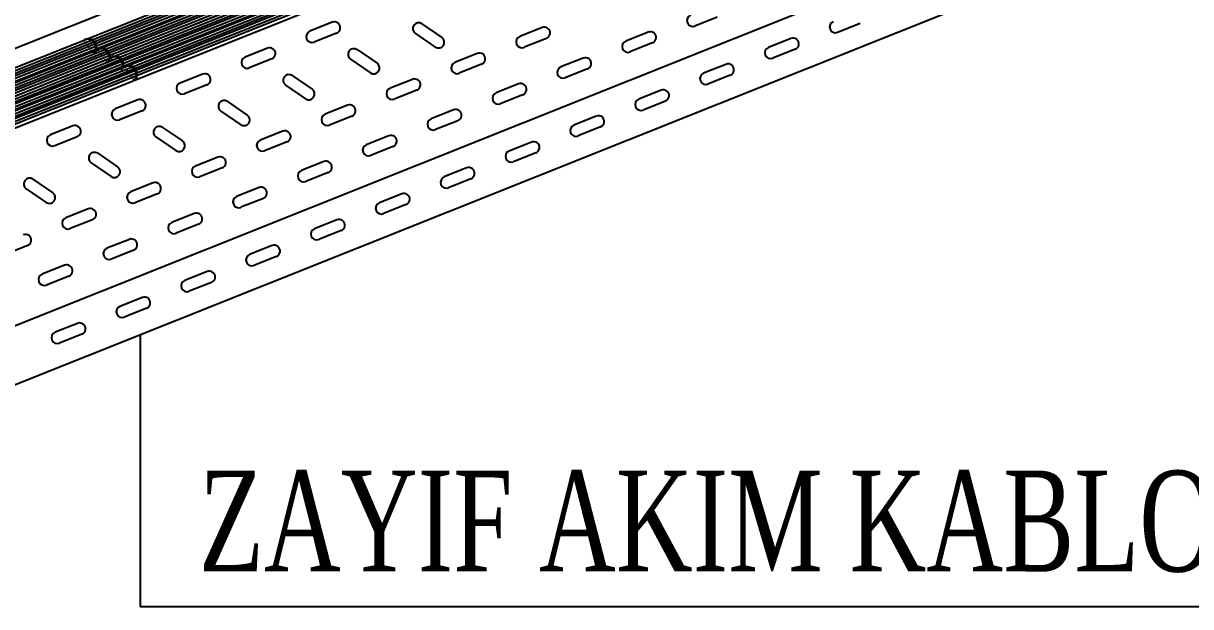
# Model space of a CAD drawing. Header units: millimetres. Extents: x -1335 to 33749, y 2338 to 5277.
# Drawn here: x 32466.3 to 32657.5, y 4275.2 to 4370.7 of the extents above; entities that cross this region are included whole.
import ezdxf

# ---------------------------------------------------------------- set-up
doc = ezdxf.new("R2010")
doc.units = ezdxf.units.MM
doc.layers.add('CABLE TRAY', color=4, linetype='Continuous')
doc.layers.add('metraj', color=7, linetype='Continuous')
doc.layers.add('SEMBOL', color=51, linetype='Continuous', lineweight=0)
doc.styles.add('1', font='times.ttf')

msp = doc.modelspace()

# ---------------------------------------------------------------- hatches: boundary and pattern name
at = {"layer": 'metraj', "linetype": 'ByBlock'}
h = msp.add_hatch(dxfattribs=at)
h.set_pattern_fill('ANSI31', color=8, scale=0.024562, angle=-8.2494, style=0)
h.set_pattern_definition([(66.750613, (32555.647264, 4490.006186), (-0.071651067, 0.03078282), [])])
edge = h.paths.add_edge_path()
edge.add_line((32476.69, 4368.15), (32476.4, 4368.03))
edge.add_ellipse((32477.09, 4366.88), major_axis=(-0.7, 1.14), ratio=0.85704, start_angle=359.5297, end_angle=368.5068)
edge.add_ellipse((32476.96, 4366.78), major_axis=(-0.7, 1.14), ratio=0.85704, start_angle=188.5068, end_angle=360.1505, ccw=False)
edge.add_ellipse((32477.09, 4366.88), major_axis=(-0.7, 1.14), ratio=0.85704, start_angle=180.1505, end_angle=343.5778)
h = msp.add_hatch(dxfattribs=at)
h.set_pattern_fill('ANSI31', color=8, scale=0.024562, angle=-8.2494, style=0)
h.set_pattern_definition([(66.750613, (32557.87389, 4488.488965), (-0.071651067, 0.03078282), [])])
edge = h.paths.add_edge_path()
edge.add_line((32478.92, 4366.63), (32478.62, 4366.51))
edge.add_ellipse((32479.32, 4365.36), major_axis=(-0.7, 1.14), ratio=0.85704, start_angle=359.5297, end_angle=368.5068)
edge.add_ellipse((32479.18, 4365.26), major_axis=(-0.7, 1.14), ratio=0.85704, start_angle=188.5068, end_angle=360.1505, ccw=False)
edge.add_ellipse((32479.32, 4365.36), major_axis=(-0.7, 1.14), ratio=0.85704, start_angle=180.1505, end_angle=343.5778)
h = msp.add_hatch(dxfattribs=at)
h.set_pattern_fill('ANSI31', color=8, scale=0.024562, angle=-8.2494, style=0)
h.set_pattern_definition([(66.750613, (32560.070244, 4487.14711), (-0.071651067, 0.03078282), [])])
edge = h.paths.add_edge_path()
edge.add_line((32481.12, 4365.29), (32480.82, 4365.17))
edge.add_ellipse((32481.51, 4364.02), major_axis=(-0.7, 1.14), ratio=0.85704, start_angle=359.5297, end_angle=368.5068)
edge.add_ellipse((32481.38, 4363.92), major_axis=(-0.7, 1.14), ratio=0.85704, start_angle=188.5068, end_angle=360.1505, ccw=False)
edge.add_ellipse((32481.51, 4364.02), major_axis=(-0.7, 1.14), ratio=0.85704, start_angle=180.1505, end_angle=343.5778)
h = msp.add_hatch(dxfattribs=at)
h.set_pattern_fill('ANSI31', color=8, scale=0.024562, angle=-8.2494, style=0)
h.set_pattern_definition([(66.750613, (32562.29557, 4485.63008), (-0.071651067, 0.03078282), [])])
edge = h.paths.add_edge_path()
edge.add_line((32483.34, 4363.77), (32483.05, 4363.65))
edge.add_ellipse((32483.74, 4362.5), major_axis=(-0.7, 1.14), ratio=0.85704, start_angle=359.5297, end_angle=368.5068)
edge.add_ellipse((32483.61, 4362.4), major_axis=(-0.7, 1.14), ratio=0.85704, start_angle=188.5068, end_angle=360.1505, ccw=False)
edge.add_ellipse((32483.74, 4362.5), major_axis=(-0.7, 1.14), ratio=0.85704, start_angle=180.1505, end_angle=343.5778)

# ---------------------------------------------------------------- linework, layer by layer
at = {"layer": 'CABLE TRAY', "color": 2, "linetype": 'ByBlock'}
for p, q in [((32485.42, 4319.68), (32485.42, 4275.2)), ((32485.42, 4275.2), (32710.97, 4275.2))]:
    msp.add_line(p, q, dxfattribs=at)
at = {"layer": 'metraj', "color": 7, "linetype": 'ByBlock'}
for p, q in [((32691.83, 4457.09), (32379.29, 4332.39)), ((32393.28, 4334.83), (32701.94, 4457.98)), ((32438.87, 4350.14), (32705.1, 4456.36)), ((32399.68, 4327.54), (32709.83, 4451.28)), ((32739.89, 4430.88), (32428.68, 4306.71)), ((32738.4, 4420.61), (32427.19, 4296.45))]:
    msp.add_line(p, q, dxfattribs=at)
at = {"layer": 'metraj', "color": 8, "linetype": 'ByBlock'}
for p, q in [((32430.5, 4347.94), (32703.3, 4456.78)), ((32436.65, 4351.66), (32702.87, 4457.87)), ((32436.98, 4351.37), (32702.81, 4457.43)), ((32437.19, 4351.08), (32703.4, 4457.29)), ((32397.56, 4334.35), (32702.24, 4455.91)), ((32432.72, 4346.42), (32705.53, 4455.26)), ((32439.21, 4349.85), (32705.04, 4455.91)), ((32439.41, 4349.56), (32705.62, 4455.77)), ((32441.07, 4348.8), (32707.3, 4455.01)), ((32441.41, 4348.51), (32707.24, 4454.57)), ((32399.79, 4332.83), (32704.47, 4454.39)), ((32401.98, 4331.49), (32706.66, 4453.05)), ((32434.92, 4345.08), (32707.73, 4453.92)), ((32441.61, 4348.22), (32707.82, 4454.43)), ((32443.29, 4347.28), (32709.52, 4453.5)), ((32443.63, 4347), (32709.46, 4453.05)), ((32443.84, 4346.71), (32710.04, 4452.92)), ((32404.21, 4329.98), (32708.89, 4451.53)), ((32437.15, 4343.56), (32709.95, 4452.4)), ((32516.9, 4370.85), (32513.22, 4369.38)), ((32531.59, 4370.61), (32534.85, 4368.37)), ((32579.99, 4371.7), (32576.31, 4370.23)), ((32603.37, 4370.67), (32599.7, 4369.2)), ((32517.61, 4369.08), (32513.93, 4367.61)), ((32530.51, 4369.03), (32533.78, 4366.8)), ((32551.29, 4369.99), (32547.61, 4368.52)), ((32568.66, 4369.23), (32564.98, 4367.77)), ((32506.28, 4366.61), (32502.6, 4365.14)), ((32551.99, 4368.21), (32548.32, 4366.75)), ((32569.36, 4367.46), (32565.68, 4365.99)), ((32592.04, 4368.2), (32588.36, 4366.74)), ((32506.98, 4364.84), (32503.3, 4363.37)), ((32519.88, 4364.79), (32523.15, 4362.56)), ((32520.96, 4366.37), (32524.23, 4364.13)), ((32540.66, 4365.75), (32536.98, 4364.28)), ((32558.03, 4364.99), (32554.35, 4363.53)), ((32592.75, 4366.43), (32589.07, 4364.96)), ((32541.37, 4363.98), (32537.69, 4362.51)), ((32558.74, 4363.22), (32555.06, 4361.76)), ((32581.41, 4363.96), (32577.74, 4362.5)), ((32495.65, 4362.37), (32491.97, 4360.9)), ((32510.33, 4362.13), (32513.6, 4359.89)), ((32530.03, 4361.51), (32526.36, 4360.04)), ((32582.12, 4362.19), (32578.44, 4360.73)), ((32496.36, 4360.6), (32492.68, 4359.13)), ((32509.26, 4360.56), (32512.53, 4358.32)), ((32530.74, 4359.74), (32527.06, 4358.27)), ((32547.4, 4360.75), (32543.73, 4359.29)), ((32548.11, 4358.98), (32544.43, 4357.52)), ((32570.79, 4359.72), (32567.11, 4358.26)), ((32485.02, 4358.13), (32481.35, 4356.66)), ((32499.71, 4357.89), (32502.98, 4355.66)), ((32519.41, 4357.27), (32515.73, 4355.8)), ((32571.5, 4357.95), (32567.82, 4356.49)), ((32485.73, 4356.36), (32482.05, 4354.89)), ((32498.63, 4356.32), (32501.9, 4354.08)), ((32520.12, 4355.5), (32516.44, 4354.03)), ((32536.78, 4356.52), (32533.1, 4355.05)), ((32560.16, 4355.48), (32556.49, 4354.02)), ((32474.4, 4353.89), (32470.72, 4352.43)), ((32489.08, 4353.65), (32492.35, 4351.42)), ((32537.49, 4354.74), (32533.81, 4353.28)), ((32560.87, 4353.71), (32557.19, 4352.25)), ((32475.11, 4352.12), (32471.43, 4350.65)), ((32488.01, 4352.08), (32491.27, 4349.84)), ((32508.78, 4353.03), (32505.11, 4351.56)), ((32526.15, 4352.28), (32522.47, 4350.81)), ((32478.46, 4349.41), (32481.72, 4347.18)), ((32509.49, 4351.26), (32505.81, 4349.79)), ((32526.86, 4350.5), (32523.18, 4349.04)), ((32549.54, 4351.25), (32545.86, 4349.78)), ((32550.24, 4349.47), (32546.57, 4348.01)), ((32477.38, 4347.84), (32480.65, 4345.6)), ((32498.16, 4348.79), (32494.48, 4347.32)), ((32515.53, 4348.04), (32511.85, 4346.57)), ((32498.86, 4347.02), (32495.19, 4345.55)), ((32516.23, 4346.27), (32512.56, 4344.8)), ((32538.91, 4347.01), (32535.23, 4345.54)), ((32467.83, 4345.17), (32471.1, 4342.94)), ((32487.53, 4344.55), (32483.85, 4343.08)), ((32504.9, 4343.8), (32501.22, 4342.33)), ((32539.62, 4345.23), (32535.94, 4343.77)), ((32466.75, 4343.6), (32470.02, 4341.36)), ((32488.24, 4342.78), (32484.56, 4341.31)), ((32505.61, 4342.03), (32501.93, 4340.56)), ((32528.29, 4342.77), (32524.61, 4341.3)), ((32476.91, 4340.31), (32473.23, 4338.84)), ((32528.99, 4341), (32525.31, 4339.53)), ((32477.61, 4338.54), (32473.93, 4337.07)), ((32494.28, 4339.56), (32490.6, 4338.09)), ((32517.66, 4338.53), (32513.98, 4337.06)), ((32494.98, 4337.79), (32491.3, 4336.32)), ((32518.37, 4336.76), (32514.69, 4335.29)), ((32466.99, 4334.3), (32463.31, 4332.83)), ((32483.65, 4335.32), (32479.97, 4333.85)), ((32507.03, 4334.29), (32503.36, 4332.82)), ((32484.36, 4333.55), (32480.68, 4332.08)), ((32507.74, 4332.52), (32504.06, 4331.05)), ((32473.02, 4331.08), (32469.35, 4329.61)), ((32473.73, 4329.31), (32470.05, 4327.84)), ((32496.41, 4330.05), (32492.73, 4328.58)), ((32497.11, 4328.28), (32493.44, 4326.81)), ((32485.78, 4325.81), (32482.1, 4324.34)), ((32486.49, 4324.04), (32482.81, 4322.57)), ((32475.16, 4321.57), (32471.48, 4320.1)), ((32475.86, 4319.8), (32472.19, 4318.33))]:
    msp.add_line(p, q, dxfattribs=at)
at = {"layer": 'metraj', "linetype": 'ByBlock'}
for p, q in [((32435.94, 4351.85), (32701.65, 4457.86)), ((32438.17, 4350.33), (32703.88, 4456.34)), ((32440.37, 4348.99), (32706.07, 4455)), ((32442.59, 4347.48), (32708.3, 4453.49))]:
    msp.add_line(p, q, dxfattribs=at)
at = {"layer": 'metraj', "color": 8, "linetype": 'ByBlock'}
for centre, start, end in [((32517.26, 4369.96), 291.7506, 111.7506), ((32531.05, 4369.82), 55.642, 235.642), ((32575.96, 4371.12), 111.7506, 291.7506), ((32599.34, 4370.09), 111.7506, 291.7506), ((32513.58, 4368.5), 111.7506, 291.7506), ((32547.96, 4367.63), 111.7506, 291.7506), ((32551.64, 4369.1), 291.7506, 111.7506), ((32569.01, 4368.35), 291.7506, 111.7506), ((32506.63, 4365.72), 291.7506, 111.7506), ((32534.32, 4367.59), 235.642, 55.642), ((32565.33, 4366.88), 111.7506, 291.7506), ((32588.72, 4365.85), 111.7506, 291.7506), ((32592.39, 4367.32), 291.7506, 111.7506), ((32502.95, 4364.26), 111.7506, 291.7506), ((32520.42, 4365.58), 55.642, 235.642), ((32541.01, 4364.86), 291.7506, 111.7506), ((32558.38, 4364.11), 291.7506, 111.7506), ((32523.69, 4363.35), 235.642, 55.642), ((32537.34, 4363.39), 111.7506, 291.7506), ((32554.71, 4362.64), 111.7506, 291.7506), ((32581.77, 4363.08), 291.7506, 111.7506), ((32492.33, 4360.02), 111.7506, 291.7506), ((32496, 4361.49), 291.7506, 111.7506), ((32509.8, 4361.34), 55.642, 235.642), ((32530.39, 4360.62), 291.7506, 111.7506), ((32578.09, 4361.61), 111.7506, 291.7506), ((32513.06, 4359.11), 235.642, 55.642), ((32526.71, 4359.15), 111.7506, 291.7506), ((32544.08, 4358.4), 111.7506, 291.7506), ((32547.76, 4359.87), 291.7506, 111.7506), ((32571.14, 4358.84), 291.7506, 111.7506), ((32485.38, 4357.25), 291.7506, 111.7506), ((32499.17, 4357.1), 55.642, 235.642), ((32519.76, 4356.38), 291.7506, 111.7506), ((32567.46, 4357.37), 111.7506, 291.7506), ((32481.7, 4355.78), 111.7506, 291.7506), ((32502.44, 4354.87), 235.642, 55.642), ((32516.08, 4354.91), 111.7506, 291.7506), ((32537.13, 4355.63), 291.7506, 111.7506), ((32560.52, 4354.6), 291.7506, 111.7506), ((32474.75, 4353.01), 291.7506, 111.7506), ((32488.54, 4352.86), 55.642, 235.642), ((32533.45, 4354.16), 111.7506, 291.7506), ((32556.84, 4353.13), 111.7506, 291.7506), ((32471.07, 4351.54), 111.7506, 291.7506), ((32491.81, 4350.63), 235.642, 55.642), ((32505.46, 4350.68), 111.7506, 291.7506), ((32509.14, 4352.14), 291.7506, 111.7506), ((32526.51, 4351.39), 291.7506, 111.7506), ((32549.89, 4350.36), 291.7506, 111.7506), ((32477.92, 4348.62), 55.642, 235.642), ((32522.83, 4349.92), 111.7506, 291.7506), ((32546.21, 4348.89), 111.7506, 291.7506), ((32498.51, 4347.9), 291.7506, 111.7506), ((32515.88, 4347.15), 291.7506, 111.7506), ((32481.19, 4346.39), 235.642, 55.642), ((32494.83, 4346.44), 111.7506, 291.7506), ((32512.2, 4345.68), 111.7506, 291.7506), ((32535.59, 4344.65), 111.7506, 291.7506), ((32539.26, 4346.12), 291.7506, 111.7506), ((32467.29, 4344.38), 55.642, 235.642), ((32487.88, 4343.66), 291.7506, 111.7506), ((32505.25, 4342.91), 291.7506, 111.7506), ((32470.56, 4342.15), 235.642, 55.642), ((32484.21, 4342.2), 111.7506, 291.7506), ((32501.58, 4341.44), 111.7506, 291.7506), ((32528.64, 4341.88), 291.7506, 111.7506), ((32477.26, 4339.42), 291.7506, 111.7506), ((32524.96, 4340.41), 111.7506, 291.7506), ((32473.58, 4337.96), 111.7506, 291.7506), ((32490.95, 4337.2), 111.7506, 291.7506), ((32494.63, 4338.67), 291.7506, 111.7506), ((32518.01, 4337.64), 291.7506, 111.7506), ((32466.63, 4335.19), 291.7506, 111.7506), ((32514.34, 4336.17), 111.7506, 291.7506), ((32484, 4334.43), 291.7506, 111.7506), ((32507.39, 4333.4), 291.7506, 111.7506), ((32480.33, 4332.97), 111.7506, 291.7506), ((32503.71, 4331.93), 111.7506, 291.7506), ((32473.38, 4330.19), 291.7506, 111.7506), ((32469.7, 4328.73), 111.7506, 291.7506), ((32493.08, 4327.7), 111.7506, 291.7506), ((32496.76, 4329.16), 291.7506, 111.7506), ((32486.14, 4324.92), 291.7506, 111.7506), ((32482.46, 4323.46), 111.7506, 291.7506), ((32475.51, 4320.68), 291.7506, 111.7506), ((32471.83, 4319.22), 111.7506, 291.7506)]:
    msp.add_arc(centre, 0.953, start, end, dxfattribs=at)
at = {"layer": 'metraj', "color": 7, "linetype": 'ByBlock'}
msp.add_ellipse((32477.09, 4366.88), major_axis=(-0.7, 1.14), ratio=0.85704, start_param=3.144219, end_param=6.431657, dxfattribs=at)
at = {"layer": 'metraj', "linetype": 'ByBlock'}
for centre, start_param, end_param in [((32476.96, 4366.78), 3.290065, 6.285812), ((32479.32, 4365.36), 3.144219, 6.431657), ((32479.18, 4365.26), 3.290065, 6.285812), ((32481.51, 4364.02), 3.780894, 6.431657), ((32481.38, 4363.92), 3.825427, 6.285812), ((32483.74, 4362.5), 3.144219, 6.431657), ((32483.61, 4362.4), 3.290065, 6.285812)]:
    msp.add_ellipse(centre, major_axis=(-0.7, 1.14), ratio=0.85704, start_param=start_param, end_param=end_param, dxfattribs=at)

# ---------------------------------------------------------------- texts
at = {"layer": 'SEMBOL', "style": '1', "width": 0.7}
msp.add_text('ZAYIF AKIM KABLOLARI İÇİN', height=16.4997, dxfattribs=at).set_placement((32495.04, 4280.97))

doc.saveas('drawing.dxf')
